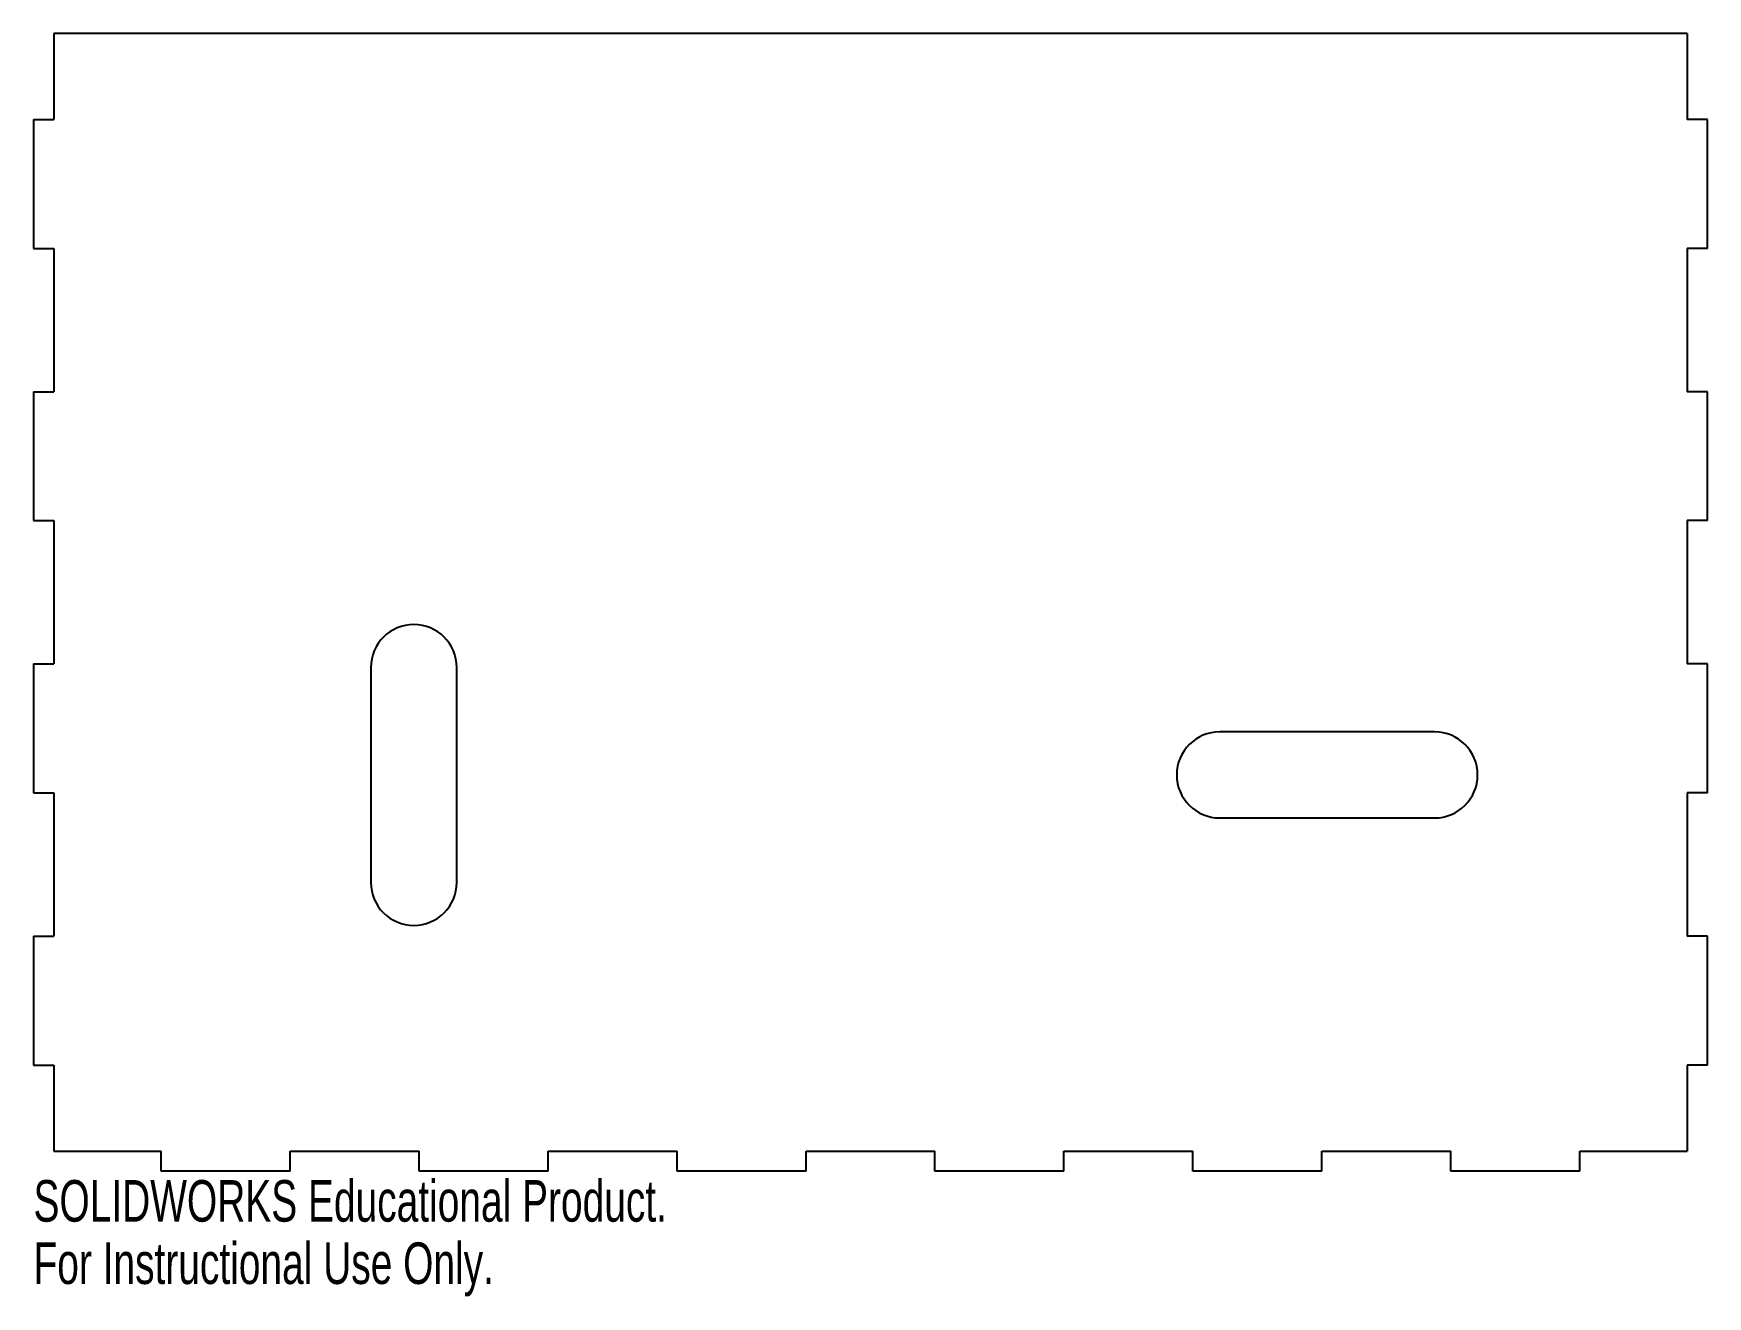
# Model space of a CAD drawing. Header units: millimetres. Extents: x -97 to 97, y -82 to 65.
import ezdxf

# ---------------------------------------------------------------- set-up
doc = ezdxf.new("R2010")
doc.units = ezdxf.units.MM
doc.styles.add('SLDTEXTSTYLE0', font='TXT', dxfattribs={"width": 0.7})

msp = doc.modelspace()

# ---------------------------------------------------------------- linework, layer by layer
at = {"color": 7, "linetype": 'Continuous', "lineweight": 25}
for p, q in [((95, 65), (-95, 65)), ((-95, 65), (-95, 55)), ((95, 65), (95, 55)), ((-97.36, 55), (-95, 55)), ((-97.36, 55), (-97.36, 40)), ((97.36, 55), (95, 55)), ((97.36, 40), (97.36, 55)), ((-97.36, 40), (-95, 40)), ((-95, 40), (-95, 23.33)), ((95, 40), (95, 23.33)), ((97.36, 40), (95, 40)), ((-97.36, 23.33), (-95, 23.33)), ((-97.36, 23.33), (-97.36, 8.33)), ((97.36, 23.33), (95, 23.33)), ((97.36, 8.33), (97.36, 23.33)), ((-97.36, 8.33), (-95, 8.33)), ((-95, 8.33), (-95, -8.33)), ((95, 8.33), (95, -8.33)), ((97.36, 8.33), (95, 8.33)), ((-97.36, -8.33), (-95, -8.33)), ((-97.36, -8.33), (-97.36, -23.33)), ((-58.12, -8.75), (-58.12, -33.75)), ((-48.12, -33.75), (-48.12, -8.75)), ((97.36, -8.33), (95, -8.33)), ((97.36, -23.33), (97.36, -8.33)), ((65.62, -16.25), (40.62, -16.25)), ((-97.36, -23.33), (-95, -23.33)), ((-95, -23.33), (-95, -40)), ((95, -23.33), (95, -40)), ((97.36, -23.33), (95, -23.33)), ((40.62, -26.25), (65.62, -26.25)), ((-97.36, -40), (-95, -40)), ((-97.36, -40), (-97.36, -55)), ((97.36, -40), (95, -40)), ((97.36, -55), (97.36, -40)), ((-97.36, -55), (-95, -55)), ((-95, -55), (-95, -65)), ((95, -55), (95, -65)), ((97.36, -55), (95, -55)), ((-95, -65), (-82.5, -65)), ((-82.5, -67.36), (-82.5, -65)), ((-67.5, -67.36), (-67.5, -65)), ((-67.5, -65), (-52.5, -65)), ((-52.5, -67.36), (-52.5, -65)), ((-37.5, -67.36), (-37.5, -65)), ((-37.5, -65), (-22.5, -65)), ((-22.5, -67.36), (-22.5, -65)), ((-7.5, -67.36), (-7.5, -65)), ((-7.5, -65), (7.5, -65)), ((7.5, -67.36), (7.5, -65)), ((22.5, -67.36), (22.5, -65)), ((22.5, -65), (37.5, -65)), ((37.5, -67.36), (37.5, -65)), ((52.5, -67.36), (52.5, -65)), ((52.5, -65), (67.5, -65)), ((67.5, -67.36), (67.5, -65)), ((82.5, -67.36), (82.5, -65)), ((82.5, -65), (95, -65)), ((-67.5, -67.36), (-82.5, -67.36)), ((-37.5, -67.36), (-52.5, -67.36)), ((-7.5, -67.36), (-22.5, -67.36)), ((22.5, -67.36), (7.5, -67.36)), ((52.5, -67.36), (37.5, -67.36)), ((82.5, -67.36), (67.5, -67.36))]:
    msp.add_line(p, q, dxfattribs=at)
for centre, start, end in [((-53.12, -8.75), 0, 180), ((40.62, -21.25), 90, 270), ((65.62, -21.25), 270, 90), ((-53.12, -33.75), 180, 0)]:
    msp.add_arc(centre, 5, start, end, dxfattribs=at)

# ---------------------------------------------------------------- texts
at = {"color": 7, "linetype": 'Continuous', "char_height": 4.8336, "attachment_point": 1, "style": 'SLDTEXTSTYLE0'}
for s, insert in [('SOLIDWORKS Educational Product.', (-97.36, -68.38)), ('For Instructional Use Only.', (-97.36, -75.63))]:
    msp.add_mtext(s, dxfattribs=dict(at, insert=insert))

doc.saveas('drawing.dxf')
